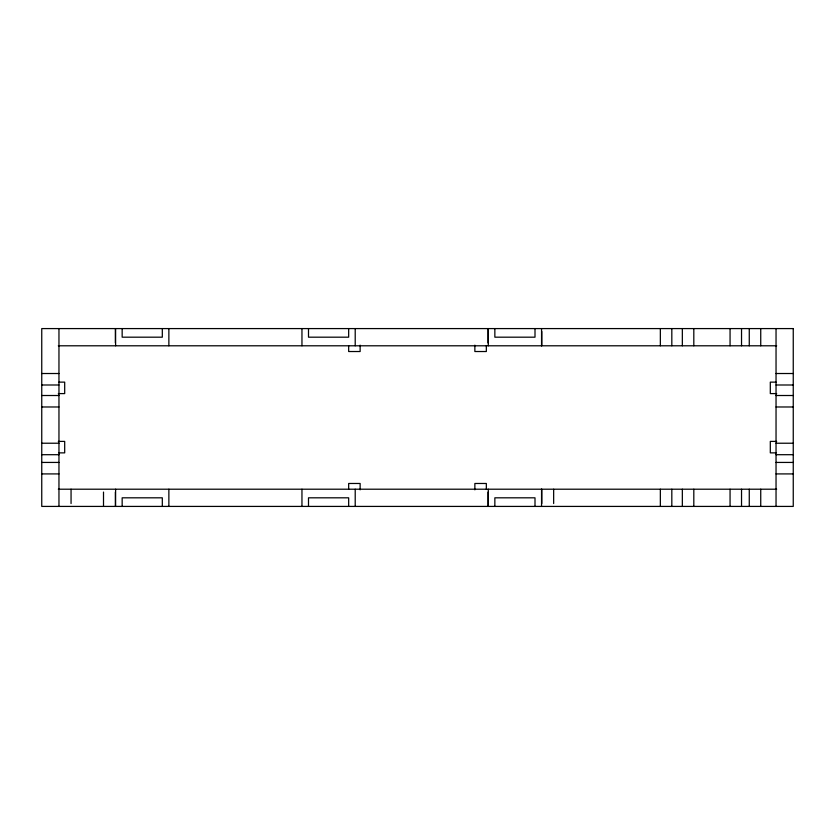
<?xml version="1.0" encoding="UTF-8"?>
<svg xmlns="http://www.w3.org/2000/svg" width="835" height="835" viewBox="0 0 835 835"><rect width="100%" height="100%" fill="white"/><g stroke="black" fill="none" stroke-linecap="round" stroke-linejoin="round"><path stroke-width="1.25" d="M58.325 345.794L776.675 345.794M41.75 373.516L58.961 373.516M776.039 373.516L793.25 373.516M58.961 382.127L64.692 382.127L64.692 393.598L58.325 393.598M776.039 382.127L770.308 382.127L770.308 393.598L776.675 393.598M41.75 384.998L58.961 384.998M776.039 384.998L793.25 384.998M41.75 395.508L58.961 395.508M776.039 395.508L793.25 395.508M41.75 406.979L58.961 406.979M776.039 406.979L793.25 406.979M58.325 441.402L64.692 441.402L64.692 452.873L58.961 452.873M776.675 441.402L770.308 441.402L770.308 452.873L776.039 452.873M41.75 443.228L58.961 443.228M776.039 443.228L793.25 443.228M41.75 454.699L58.961 454.699M776.039 454.699L793.25 454.699M41.75 462.433L58.961 462.433M776.039 462.433L793.25 462.433M41.75 473.915L58.961 473.915M776.039 473.915L793.25 473.915M58.325 489.206L776.675 489.206M776.039 328.583L776.039 506.417M760.737 328.583L760.737 345.794M760.737 489.206L760.737 506.417M749.266 328.583L749.266 345.794M749.266 489.206L749.266 506.417M741.532 328.583L741.532 345.794M741.532 489.206L741.532 506.417M730.061 328.583L730.061 345.794M730.061 489.206L730.061 506.417M693.812 328.583L693.812 345.794M693.812 489.206L693.812 506.417M682.341 328.583L682.341 345.794M682.341 489.206L682.341 506.417M671.82 328.583L671.82 345.794M671.82 489.206L671.82 506.417M660.349 328.583L660.349 345.794M660.349 489.206L660.349 506.417M553.657 489.206L553.657 503.547M541.79 331.453L541.79 345.794M541.79 489.206L541.79 503.547M541.55 328.583L541.55 345.794M541.55 489.206L541.55 506.417M535.005 328.583L535.005 337.183L494.852 337.183L494.852 328.583M535.005 506.417L535.005 497.817L494.852 497.817L494.852 506.417M488.298 328.583L488.298 345.794M488.298 489.206L488.298 506.417M488.058 328.583L488.058 342.924M488.058 492.076L488.058 506.417M486.335 345.794L486.335 351.525L474.864 351.525L474.864 345.158M486.335 489.206L486.335 483.475L474.864 483.475L474.864 489.842M360.135 345.158L360.135 351.525L348.665 351.525L348.665 345.794M360.135 489.842L360.135 483.475L348.665 483.475L348.665 489.206M355.209 328.583L355.209 345.794M355.209 489.206L355.209 506.417M348.665 328.583L348.665 337.183L308.501 337.183L308.501 328.583M348.665 506.417L348.665 497.817L308.501 497.817L308.501 506.417M301.957 328.583L301.957 345.794M301.957 489.206L301.957 506.417M168.868 328.583L168.868 345.794M168.868 489.206L168.868 506.417M162.314 328.583L162.314 337.183L122.16 337.183L122.16 328.583M162.314 506.417L162.314 497.817L122.16 497.817L122.16 506.417M115.606 328.583L115.606 345.794M115.606 489.206L115.606 506.417M115.366 328.583L115.366 342.924M115.366 492.076L115.366 506.417M103.509 492.076L103.509 506.417M71.058 489.206L71.058 503.547M58.961 328.583L58.961 506.417M793.25 328.583L41.75 328.583L41.75 506.417L793.25 506.417L793.25 328.583"/></g></svg>
